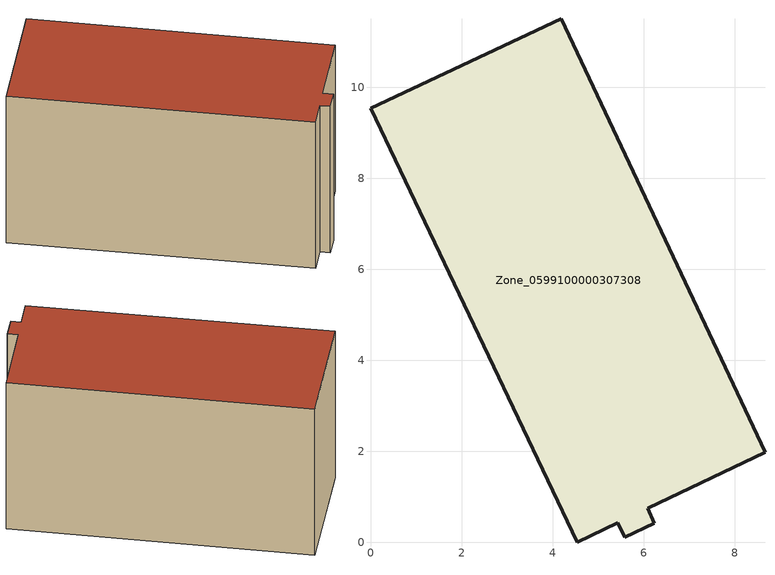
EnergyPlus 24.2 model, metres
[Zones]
Zone_0599100000307308
 floor ground (C_G): 0,9.53 4.19,11.5 8.67,1.97 6.09,0.74 6.24,0.41 5.59,0.11 5.43,0.42 4.54,0 z0
 wall outside (C_F): 5.59,0.11 6.24,0.41 6.09,0.74 8.67,1.97 4.19,11.5 0,9.53 4.54,0 5.43,0.42 5.59,0.11 z0:6.03
 roof outside (C_R): 0,9.53 4.54,0 5.43,0.42 5.59,0.11 6.24,0.41 6.09,0.74 8.67,1.97 4.19,11.5 z6.03
[BUILDING]
Pand.0599100000307308: North Axis=0; Terrain=City; Loads Convergence Tolerance Value=0.04; Temperature Convergence Tolerance Value=0.4; Solar Distribution=FullExterior; Maximum Number of Warmup Days=25; Minimum Number of Warmup Days=1
[Site:Location]
Rotterdam.The.Hague.AP_ZH_NLD Design_Conditions: Latitude=51.96; Longitude=4.45; Time Zone=1; Elevation=-4.5
[SITE:GROUNDTEMPERATURE:BUILDINGSURFACE]
18, 18, 18, 18, 18, 18, 18, 18, 18, 18, 18, 18
[MATERIAL] Thermal Absorptance=0.9; Solar Absorptance=0.7; Visible Absorptance=0.7
Name | Roughness | Thickness | Conductivity | Density | Specific Heat
G.TC.1946 | MediumSmooth | 0.15 | 1 | 540 | 1210
F.TC.1946 | Rough | 0.3 | 0.857143 | 1920 | 840
R.TC.1946 | MediumRough | 0.2 | 0.909091 | 1500 | 1000
[CONSTRUCTION]
C_G: G.TC.1946
C_F: F.TC.1946
C_R: R.TC.1946
[ZONE]
Zone_0599100000307308: Type=1; Multiplier=1; Ceiling Height=Autocalculate; Volume=Autocalculate; Floor Area=autocalculate; Part of Total Floor Area=Yes
[ZONEINFILTRATION:DESIGNFLOWRATE]
Infil_Zone_0599100000307308: Zone or ZoneList or Space or SpaceList=Zone_0599100000307308; Schedule=AlwaysOn; Design Flow Rate Calculation Method=Flow/Area; Flow Rate per Floor Area=0.003; Constant Term Coefficient=1; Temperature Term Coefficient=0; Velocity Term Coefficient=0; Velocity Squared Term Coefficient=0
[HVACTEMPLATE:ZONE:IDEALLOADSAIRSYSTEM]
Zone_0599100000307308: Maximum Heating Supply Air Temperature=50; Minimum Cooling Supply Air Temperature=13; Maximum Heating Supply Air Humidity Ratio=0.0156; Minimum Cooling Supply Air Humidity Ratio=0.0077; Heating Limit=NoLimit; Cooling Limit=NoLimit; Dehumidification Control Type=ConstantSensibleHeatRatio; Cooling Sensible Heat Ratio=0.7; Dehumidification Setpoint=60; Humidification Control Type=None; Humidification Setpoint=30; Outdoor Air Method=None; Outdoor Air Flow Rate per Person=0.00944; Outdoor Air Flow Rate per Zone Floor Area=0; Outdoor Air Flow Rate per Zone=0; Demand Controlled Ventilation Type=None; Outdoor Air Economizer Type=NoEconomizer; Heat Recovery Type=None; Sensible Heat Recovery Effectiveness=0.7; Latent Heat Recovery Effectiveness=0.65
[ZONECONTROL:THERMOSTAT]
ThermostatControl_Zone_0599100000307308: Zone or ZoneList=Zone_0599100000307308; Control Type Schedule=DualSetpointControlType; Control 1=Thermostat_Zone_0599100000307308; Temperature Difference Between Cutout And Setpoint=0
[THERMOSTATSETPOINT:DUALSETPOINT]
Thermostat_Zone_0599100000307308: Heating Setpoint Temperature Schedule=HeatingSetpoint_Zone_0599100000307308; Cooling Setpoint Temperature Schedule=CoolingSetpoint_Zone_0599100000307308
[SCHEDULE:COMPACT]
HeatingSetpoint_Zone_0599100000307308: Through: 12/31, For: AllDays, Until: 24:00, 21
CoolingSetpoint_Zone_0599100000307308: Through: 12/31, For: AllDays, Until: 24:00, 24
DualSetpointControlType: Through: 12/31, For: AllDays, Until: 24:00, 4
AlwaysOn: Through: 12/31, For: AllDays, Until: 24:00, 1
